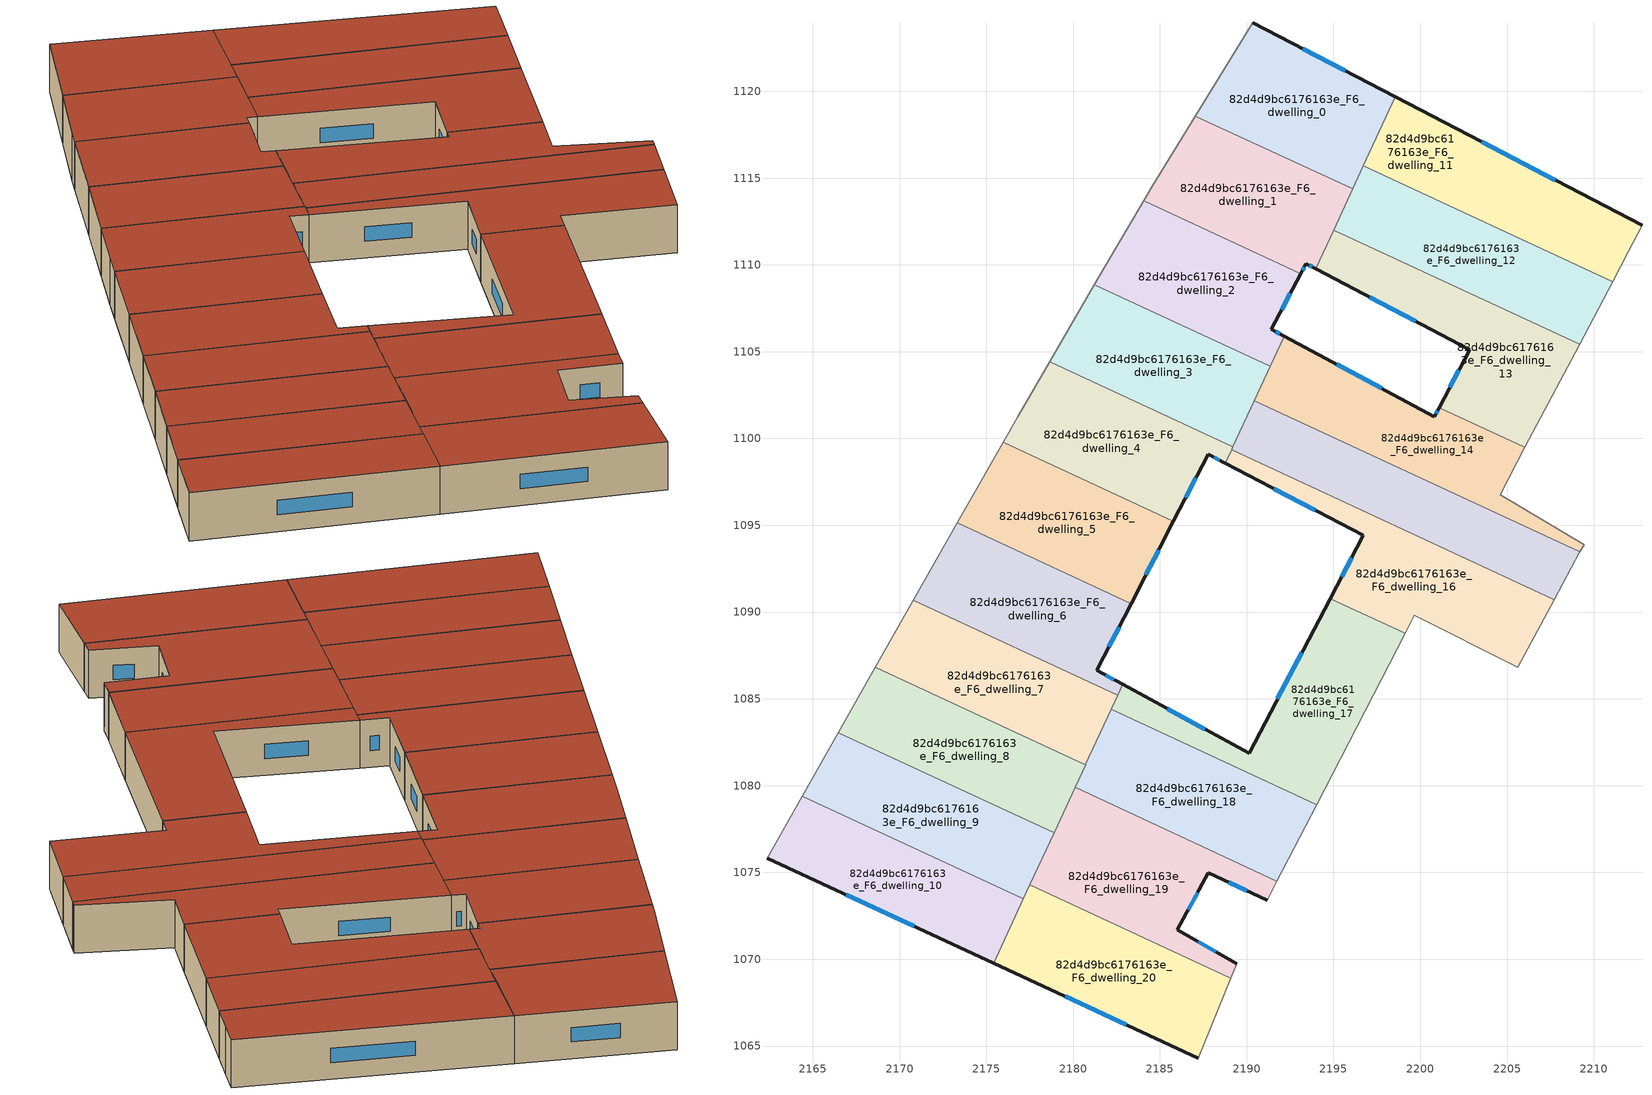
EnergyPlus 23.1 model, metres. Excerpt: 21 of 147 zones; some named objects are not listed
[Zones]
82d4d9bc6176163e_F6_dwelling_0
 floor to 82d4d9bc6176163e_F5_dwelling_0 (EU_floor_Construction): 2198.56,1119.68 2196.1,1114.38 2187.05,1118.58 2190.36,1123.94 z18
 wall outside (EU_wall_Construction): 2198.56,1119.68 2190.36,1123.94 z18:21
 wall to 82d4d9bc6176163e_F6_dwelling_1 (EU_wall_Construction): 2187.05,1118.58 2196.1,1114.38 z18:21
 wall adiabatic (EU_wall_Construction): 2190.36,1123.94 2187.05,1118.58 z18:21
 wall to 82d4d9bc6176163e_F6_dwelling_11 (EU_wall_Construction): 2196.72,1115.71 2198.56,1119.68 z18:21
 wall to 82d4d9bc6176163e_F6_dwelling_12 (EU_wall_Construction): 2196.1,1114.38 2196.72,1115.71 z18:21
 window (EU_Window_Construction): 2195.68,1121.17 2193.23,1122.45 z19.05:19.95
 roof outside (EU_roof_Construction): 2196.1,1114.38 2198.56,1119.68 2190.36,1123.94 2187.05,1118.58 z21
82d4d9bc6176163e_F6_dwelling_1
 floor to 82d4d9bc6176163e_F5_dwelling_1 (EU_floor_Construction): 2196.1,1114.38 2193.97,1109.78 2193.42,1110.07 2193.11,1109.5 2184.06,1113.7 2184.56,1114.54 2187.05,1118.58 z18
 wall outside (EU_wall_Construction): 2193.11,1109.5 2193.42,1110.07 2193.97,1109.78 z18:21
 wall to 82d4d9bc6176163e_F6_dwelling_2 (EU_wall_Construction): 2184.06,1113.7 2193.11,1109.5 z18:21
 wall adiabatic (EU_wall_Construction): 2187.05,1118.58 2184.56,1114.54 2184.06,1113.7 z18:21
 wall to 82d4d9bc6176163e_F6_dwelling_12 (EU_wall_Construction): 2195,1112.01 2196.1,1114.38 z18:21
 wall to 82d4d9bc6176163e_F6_dwelling_13 (EU_wall_Construction): 2193.97,1109.78 2195,1112.01 z18:21
 window (EU_Window_Construction): 2193.61,1109.97 2193.78,1109.88 / 2193.22,1109.7 2193.31,1109.87 z19.05:19.95
 roof outside (EU_roof_Construction): 2193.97,1109.78 2196.1,1114.38 2187.05,1118.58 2184.56,1114.54 2184.06,1113.7 2193.11,1109.5 2193.42,1110.07 z21
82d4d9bc6176163e_F6_dwelling_10
 floor to 82d4d9bc6176163e_F5_dwelling_10 (EU_floor_Construction): 2177.14,1073.49 2175.42,1069.77 2162.37,1075.82 2164.4,1079.4 z18
 wall outside (EU_wall_Construction): 2162.37,1075.82 2175.42,1069.77 z18:21
 wall adiabatic (EU_wall_Construction): 2164.4,1079.4 2162.37,1075.82 z18:21
 wall to 82d4d9bc6176163e_F6_dwelling_9 (EU_wall_Construction): 2177.14,1073.49 2164.4,1079.4 z18:21
 wall to 82d4d9bc6176163e_F6_dwelling_20 (EU_wall_Construction): 2175.42,1069.77 2177.14,1073.49 z18:21
 window (EU_Window_Construction): 2166.94,1073.7 2170.84,1071.89 z19.05:19.95
 roof outside (EU_roof_Construction): 2175.42,1069.77 2177.14,1073.49 2164.4,1079.4 2162.37,1075.82 z21
82d4d9bc6176163e_F6_dwelling_11
 floor to 82d4d9bc6176163e_F5_dwelling_11 (EU_floor_Construction): 2212.78,1112.29 2212.02,1110.81 2211.08,1109.04 2196.72,1115.71 2198.56,1119.68 z18
 wall outside (EU_wall_Construction): 2212.78,1112.29 2198.56,1119.68 z18:21
 wall adiabatic (EU_wall_Construction): 2211.08,1109.04 2212.02,1110.81 2212.78,1112.29 z18:21
 wall to 82d4d9bc6176163e_F6_dwelling_12 (EU_wall_Construction): 2196.72,1115.71 2211.08,1109.04 z18:21
 window (EU_Window_Construction): 2207.79,1114.88 2203.55,1117.09 z19.05:19.95
 roof outside (EU_roof_Construction): 2211.08,1109.04 2212.02,1110.81 2212.78,1112.29 2198.56,1119.68 2196.72,1115.71 z21
82d4d9bc6176163e_F6_dwelling_12
 floor to 82d4d9bc6176163e_F5_dwelling_12 (EU_floor_Construction): 2211.08,1109.04 2209.18,1105.44 2195.01,1112.01 2196.72,1115.71 z18
 wall to 82d4d9bc6176163e_F6_dwelling_13 (EU_wall_Construction): 2195.01,1112.01 2209.18,1105.44 z18:21
 wall adiabatic (EU_wall_Construction): 2209.18,1105.44 2211.08,1109.04 z18:21
 roof outside (EU_roof_Construction): 2209.18,1105.44 2211.08,1109.04 2196.72,1115.71 2195.01,1112.01 z21
82d4d9bc6176163e_F6_dwelling_13
 floor to 82d4d9bc6176163e_F5_dwelling_13 (EU_floor_Construction): 2209.18,1105.44 2206.03,1099.48 2201.09,1101.77 2202.85,1105.1 2193.97,1109.78 2195.01,1112.01 z18
 wall outside (EU_wall_Construction): 2193.97,1109.78 2202.85,1105.1 2201.09,1101.77 z18:21
 wall adiabatic (EU_wall_Construction): 2206.03,1099.48 2209.18,1105.44 z18:21
 wall to 82d4d9bc6176163e_F6_dwelling_14 (EU_wall_Construction): 2201.09,1101.77 2206.03,1099.48 z18:21
 window (EU_Window_Construction): 2202.23,1103.94 2201.71,1102.94 / 2197.08,1108.14 2199.73,1106.74 z19.05:19.95
 roof outside (EU_roof_Construction): 2206.03,1099.48 2209.18,1105.44 2195.01,1112.01 2193.97,1109.78 2202.85,1105.1 2201.09,1101.77 z21
82d4d9bc6176163e_F6_dwelling_14
 floor to 82d4d9bc6176163e_F5_dwelling_14 (EU_floor_Construction): 2206.03,1099.48 2204.6,1096.77 2209.44,1093.89 2209.2,1093.46 2190.44,1102.16 2192.17,1105.9 2200.82,1101.25 2201.09,1101.77 z18
 wall outside (EU_wall_Construction): 2201.09,1101.77 2200.82,1101.25 2192.17,1105.9 z18:21
 wall adiabatic (EU_wall_Construction): 2209.2,1093.46 2209.44,1093.89 2204.6,1096.77 2206.03,1099.48 z18:21
 wall to 82d4d9bc6176163e_F6_dwelling_15 (EU_wall_Construction): 2190.44,1102.16 2209.2,1093.46 z18:21
 wall to 82d4d9bc6176163e_F6_dwelling_3 (EU_wall_Construction): 2191.36,1104.15 2190.44,1102.16 z18:21
 wall to 82d4d9bc6176163e_F6_dwelling_2 (EU_wall_Construction): 2192.17,1105.9 2191.36,1104.15 z18:21
 window (EU_Window_Construction): 2197.78,1102.88 2195.2,1104.27 / 2200.99,1101.59 2200.91,1101.43 z19.05:19.95
 roof outside (EU_roof_Construction): 2209.2,1093.46 2209.44,1093.89 2204.6,1096.77 2206.03,1099.48 2201.09,1101.77 2200.82,1101.25 2192.17,1105.9 2190.44,1102.16 z21
82d4d9bc6176163e_F6_dwelling_15
 floor to 82d4d9bc6176163e_F5_dwelling_15 (EU_floor_Construction): 2209.2,1093.46 2207.72,1090.72 2189.13,1099.34 2190.44,1102.16 z18
 wall adiabatic (EU_wall_Construction): 2207.72,1090.72 2209.2,1093.46 z18:21
 wall to 82d4d9bc6176163e_F6_dwelling_16 (EU_wall_Construction): 2189.13,1099.34 2207.72,1090.72 z18:21
 wall to 82d4d9bc6176163e_F6_dwelling_4 (EU_wall_Construction): 2189.21,1099.52 2189.13,1099.34 z18:21
 wall to 82d4d9bc6176163e_F6_dwelling_3 (EU_wall_Construction): 2190.44,1102.16 2189.21,1099.52 z18:21
 roof outside (EU_roof_Construction): 2207.72,1090.72 2209.2,1093.46 2190.44,1102.16 2189.13,1099.34 z21
82d4d9bc6176163e_F6_dwelling_16
 floor to 82d4d9bc6176163e_F5_dwelling_16 (EU_floor_Construction): 2207.72,1090.72 2205.61,1086.82 2199.67,1089.8 2199.13,1088.77 2194.81,1090.77 2196.73,1094.41 2188.77,1098.57 2189.13,1099.34 z18
 wall outside (EU_wall_Construction): 2188.77,1098.57 2196.73,1094.41 2194.81,1090.77 z18:21
 wall to 82d4d9bc6176163e_F6_dwelling_17 (EU_wall_Construction): 2194.81,1090.77 2199.13,1088.77 z18:21
 wall adiabatic (EU_wall_Construction): 2199.13,1088.77 2199.67,1089.8 2205.61,1086.82 2207.72,1090.72 z18:21
 wall to 82d4d9bc6176163e_F6_dwelling_4 (EU_wall_Construction): 2189.13,1099.34 2188.77,1098.57 z18:21
 window (EU_Window_Construction): 2196.05,1093.14 2195.48,1092.05 / 2191.56,1097.11 2193.94,1095.87 z19.05:19.95
 roof outside (EU_roof_Construction): 2205.61,1086.82 2207.72,1090.72 2189.13,1099.34 2188.77,1098.57 2196.73,1094.41 2194.81,1090.77 2199.13,1088.77 2199.67,1089.8 z21
82d4d9bc6176163e_F6_dwelling_17
 floor to 82d4d9bc6176163e_F5_dwelling_17 (EU_floor_Construction): 2199.13,1088.77 2194.03,1078.91 2182.2,1084.39 2182.86,1085.83 2190.14,1081.87 2194.81,1090.77 z18
 wall outside (EU_wall_Construction): 2194.81,1090.77 2190.14,1081.87 2182.86,1085.83 z18:21
 wall adiabatic (EU_wall_Construction): 2194.03,1078.91 2199.13,1088.77 z18:21
 wall to 82d4d9bc6176163e_F6_dwelling_18 (EU_wall_Construction): 2182.2,1084.39 2194.03,1078.91 z18:21
 wall to 82d4d9bc6176163e_F6_dwelling_7 (EU_wall_Construction): 2182.58,1085.21 2182.2,1084.39 z18:21
 wall to 82d4d9bc6176163e_F6_dwelling_6 (EU_wall_Construction): 2182.86,1085.83 2182.58,1085.21 z18:21
 window (EU_Window_Construction): 2187.59,1083.26 2185.41,1084.44 / 2193.17,1087.65 2191.78,1084.99 z19.05:19.95
 roof outside (EU_roof_Construction): 2194.03,1078.91 2199.13,1088.77 2194.81,1090.77 2190.14,1081.87 2182.86,1085.83 2182.2,1084.39 z21
82d4d9bc6176163e_F6_dwelling_18
 floor to 82d4d9bc6176163e_F5_dwelling_18 (EU_floor_Construction): 2194.03,1078.91 2191.75,1074.5 2180.11,1079.9 2182.2,1084.39 z18
 wall adiabatic (EU_wall_Construction): 2191.75,1074.5 2194.03,1078.91 z18:21
 wall to 82d4d9bc6176163e_F6_dwelling_19 (EU_wall_Construction): 2180.11,1079.9 2191.75,1074.5 z18:21
 wall to 82d4d9bc6176163e_F6_dwelling_8 (EU_wall_Construction): 2180.72,1081.2 2180.11,1079.9 z18:21
 wall to 82d4d9bc6176163e_F6_dwelling_7 (EU_wall_Construction): 2182.2,1084.39 2180.72,1081.2 z18:21
 roof outside (EU_roof_Construction): 2191.75,1074.5 2194.03,1078.91 2182.2,1084.39 2180.11,1079.9 z21
82d4d9bc6176163e_F6_dwelling_19
 floor to 82d4d9bc6176163e_F5_dwelling_19 (EU_floor_Construction): 2191.75,1074.5 2191.18,1073.4 2187.8,1074.97 2186.01,1071.7 2189.42,1069.73 2189.08,1068.92 2177.51,1074.28 2180.11,1079.9 z18
 wall outside (EU_wall_Construction): 2189.42,1069.73 2186.01,1071.7 2187.8,1074.97 2191.18,1073.4 z18:21
 wall adiabatic (EU_wall_Construction): 2189.08,1068.92 2189.42,1069.73 / 2191.18,1073.4 2191.75,1074.5 z18:21
 wall to 82d4d9bc6176163e_F6_dwelling_20 (EU_wall_Construction): 2177.51,1074.28 2189.08,1068.92 z18:21
 wall to 82d4d9bc6176163e_F6_dwelling_9 (EU_wall_Construction): 2178.9,1077.29 2177.51,1074.28 z18:21
 wall to 82d4d9bc6176163e_F6_dwelling_8 (EU_wall_Construction): 2180.11,1079.9 2178.9,1077.29 z18:21
 window (EU_Window_Construction): 2188.22,1070.42 2187.2,1071.01 / 2188.98,1074.42 2189.99,1073.95 / 2186.63,1072.85 2187.17,1073.83 z19.05:19.95
 roof outside (EU_roof_Construction): 2189.42,1069.73 2186.01,1071.7 2187.8,1074.97 2191.18,1073.4 2191.75,1074.5 2180.11,1079.9 2177.51,1074.28 2189.08,1068.92 z21
82d4d9bc6176163e_F6_dwelling_2
 floor to 82d4d9bc6176163e_F5_dwelling_2 (EU_floor_Construction): 2193.11,1109.5 2191.43,1106.3 2192.17,1105.9 2191.36,1104.15 2181.23,1108.85 2184.06,1113.7 z18
 wall outside (EU_wall_Construction): 2192.17,1105.9 2191.43,1106.3 2193.11,1109.5 z18:21
 wall to 82d4d9bc6176163e_F6_dwelling_3 (EU_wall_Construction): 2181.23,1108.85 2191.36,1104.15 z18:21
 wall adiabatic (EU_wall_Construction): 2184.06,1113.7 2181.23,1108.85 z18:21
 window (EU_Window_Construction): 2191.91,1106.04 2191.69,1106.16 / 2192.02,1107.42 2192.52,1108.38 z19.05:19.95
 roof outside (EU_roof_Construction): 2191.36,1104.15 2192.17,1105.9 2191.43,1106.3 2193.11,1109.5 2184.06,1113.7 2181.23,1108.85 z21
82d4d9bc6176163e_F6_dwelling_20
 floor to 82d4d9bc6176163e_F5_dwelling_20 (EU_floor_Construction): 2189.08,1068.92 2187.21,1064.3 2175.42,1069.77 2177.51,1074.28 z18
 wall outside (EU_wall_Construction): 2175.42,1069.77 2187.21,1064.3 z18:21
 wall adiabatic (EU_wall_Construction): 2187.21,1064.3 2189.08,1068.92 z18:21
 wall to 82d4d9bc6176163e_F6_dwelling_9 (EU_wall_Construction): 2177.51,1074.28 2177.14,1073.49 z18:21
 window (EU_Window_Construction): 2179.55,1067.85 2183.07,1066.22 z19.05:19.95
 roof outside (EU_roof_Construction): 2187.21,1064.3 2189.08,1068.92 2177.51,1074.28 2175.42,1069.77 z21
82d4d9bc6176163e_F6_dwelling_3
 floor to 82d4d9bc6176163e_F5_dwelling_3 (EU_floor_Construction): 2191.36,1104.15 2189.21,1099.52 2178.65,1104.42 2181.23,1108.85 z18
 wall to 82d4d9bc6176163e_F6_dwelling_4 (EU_wall_Construction): 2178.65,1104.42 2189.21,1099.52 z18:21
 wall adiabatic (EU_wall_Construction): 2181.23,1108.85 2178.65,1104.42 z18:21
 roof outside (EU_roof_Construction): 2189.21,1099.52 2191.36,1104.15 2181.23,1108.85 2178.65,1104.42 z21
82d4d9bc6176163e_F6_dwelling_4
 floor to 82d4d9bc6176163e_F5_dwelling_4 (EU_floor_Construction): 2189.21,1099.52 2188.77,1098.57 2187.78,1099.09 2185.79,1095.22 2175.96,1099.78 2176.81,1101.26 2178.65,1104.42 z18
 wall outside (EU_wall_Construction): 2185.79,1095.22 2187.78,1099.09 2188.77,1098.57 z18:21
 wall adiabatic (EU_wall_Construction): 2178.65,1104.42 2176.81,1101.26 2175.96,1099.78 z18:21
 wall to 82d4d9bc6176163e_F6_dwelling_5 (EU_wall_Construction): 2175.96,1099.78 2185.79,1095.22 z18:21
 window (EU_Window_Construction): 2188.13,1098.91 2188.42,1098.75 / 2186.48,1096.58 2187.08,1097.74 z19.05:19.95
 roof outside (EU_roof_Construction): 2188.77,1098.57 2189.21,1099.52 2178.65,1104.42 2176.81,1101.26 2175.96,1099.78 2185.79,1095.22 2187.78,1099.09 z21
82d4d9bc6176163e_F6_dwelling_5
 floor to 82d4d9bc6176163e_F5_dwelling_5 (EU_floor_Construction): 2185.79,1095.22 2183.34,1090.49 2173.33,1095.13 2175.96,1099.78 z18
 wall outside (EU_wall_Construction): 2183.34,1090.49 2185.79,1095.22 z18:21
 wall to 82d4d9bc6176163e_F6_dwelling_6 (EU_wall_Construction): 2173.33,1095.13 2183.34,1090.49 z18:21
 wall adiabatic (EU_wall_Construction): 2175.96,1099.78 2173.33,1095.13 z18:21
 window (EU_Window_Construction): 2184.2,1092.15 2184.93,1093.56 z19.05:19.95
 roof outside (EU_roof_Construction): 2183.34,1090.49 2185.79,1095.22 2175.96,1099.78 2173.33,1095.13 z21
82d4d9bc6176163e_F6_dwelling_6
 floor to 82d4d9bc6176163e_F5_dwelling_6 (EU_floor_Construction): 2183.34,1090.49 2181.37,1086.64 2182.86,1085.83 2182.58,1085.21 2170.8,1090.67 2173.33,1095.13 z18
 wall outside (EU_wall_Construction): 2182.86,1085.83 2181.37,1086.64 2183.34,1090.49 z18:21
 wall to 82d4d9bc6176163e_F6_dwelling_7 (EU_wall_Construction): 2170.8,1090.67 2182.58,1085.21 z18:21
 wall adiabatic (EU_wall_Construction): 2173.33,1095.13 2170.8,1090.67 z18:21
 window (EU_Window_Construction): 2182.34,1086.12 2181.89,1086.36 / 2182.06,1087.99 2182.65,1089.14 z19.05:19.95
 roof outside (EU_roof_Construction): 2182.58,1085.21 2182.86,1085.83 2181.37,1086.64 2183.34,1090.49 2173.33,1095.13 2170.8,1090.67 z21
82d4d9bc6176163e_F6_dwelling_7
 floor to 82d4d9bc6176163e_F5_dwelling_7 (EU_floor_Construction): 2182.58,1085.21 2180.71,1081.2 2168.6,1086.82 2170.8,1090.67 z18
 wall to 82d4d9bc6176163e_F6_dwelling_8 (EU_wall_Construction): 2168.6,1086.82 2180.71,1081.2 z18:21
 wall adiabatic (EU_wall_Construction): 2170.8,1090.67 2168.6,1086.82 z18:21
 roof outside (EU_roof_Construction): 2180.71,1081.2 2182.58,1085.21 2170.8,1090.67 2168.6,1086.82 z21
82d4d9bc6176163e_F6_dwelling_8
 floor to 82d4d9bc6176163e_F5_dwelling_8 (EU_floor_Construction): 2180.71,1081.2 2178.9,1077.29 2166.47,1083.06 2168.6,1086.82 z18
 wall to 82d4d9bc6176163e_F6_dwelling_9 (EU_wall_Construction): 2166.47,1083.06 2178.9,1077.29 z18:21
 wall adiabatic (EU_wall_Construction): 2168.6,1086.82 2166.47,1083.06 z18:21
 roof outside (EU_roof_Construction): 2178.9,1077.29 2180.71,1081.2 2168.6,1086.82 2166.47,1083.06 z21
82d4d9bc6176163e_F6_dwelling_9
 floor to 82d4d9bc6176163e_F5_dwelling_9 (EU_floor_Construction): 2178.9,1077.29 2177.14,1073.49 2164.4,1079.4 2166.47,1083.06 z18
 wall adiabatic (EU_wall_Construction): 2166.47,1083.06 2164.4,1079.4 z18:21
 roof outside (EU_roof_Construction): 2177.14,1073.49 2178.9,1077.29 2166.47,1083.06 2164.4,1079.4 z21
[Building]
EU S2 Campaign: North Axis=0; Terrain=City; Solar Distribution=FullExterior
[Site:Location]
Bologna: Latitude=44.5; Longitude=11.25; Time Zone=1; Elevation=37
[SizingPeriod:WeatherFileDays]
AnnualSizingPeriod: Begin Month=1; Begin Day of Month=1; End Month=12; End Day of Month=31; Day of Week for Start Day=Monday; Use Weather File Daylight Saving Period=No; Use Weather File Rain and Snow Indicators=No
[MATERIAL]
EU_InternalMass_Material: Roughness=MediumRough; Thickness=0.1; Conductivity=1; Density=1800; Specific Heat=900; Thermal Absorptance=0.9; Solar Absorptance=0.7; Visible Absorptance=0.7
[MATERIAL:NOMASS] Roughness=MediumRough; Thermal Absorptance=0.9; Solar Absorptance=0.7; Visible Absorptance=0.7
Name | Thermal Resistance
EU_wall_NoMass | 0.890213
EU_roof_NoMass | 0.636128
EU_floor_NoMass | 0.79516
[WINDOWMATERIAL:SIMPLEGLAZINGSYSTEM]
EU_Window_SimpleGlazing: UFactor=4.49146; Solar Heat Gain Coefficient=0.85; Visible Transmittance=0.85
[CONSTRUCTION]
EU_wall_Construction: EU_wall_NoMass
EU_roof_Construction: EU_roof_NoMass
EU_floor_Construction: EU_floor_NoMass
EU_Window_Construction: EU_Window_SimpleGlazing
EU_InternalMass_Construction: EU_InternalMass_Material
[ZONE] Type=1; Multiplier=1; Ceiling Height=autocalculate; Floor Area=autocalculate; Part of Total Floor Area=Yes
Name | Volume
82d4d9bc6176163e_F6_dwelling_0; 82d4d9bc6176163e_F6_dwelling_5; 82d4d9bc6176163e_F6_dwelling_9 | 174.677
82d4d9bc6176163e_F6_dwelling_1 | 174.683
82d4d9bc6176163e_F6_dwelling_10 | 174.68
82d4d9bc6176163e_F6_dwelling_11 | 192.13
82d4d9bc6176163e_F6_dwelling_12 | 192.109
82d4d9bc6176163e_F6_dwelling_13 | 192.175
82d4d9bc6176163e_F6_dwelling_14 | 192.135
82d4d9bc6176163e_F6_dwelling_15 | 192.149
82d4d9bc6176163e_F6_dwelling_16 | 192.125
82d4d9bc6176163e_F6_dwelling_17 | 192.091
82d4d9bc6176163e_F6_dwelling_18 | 192.19
82d4d9bc6176163e_F6_dwelling_19 | 192.108
82d4d9bc6176163e_F6_dwelling_2 | 174.659
82d4d9bc6176163e_F6_dwelling_20 | 192.158
82d4d9bc6176163e_F6_dwelling_3 | 174.689
82d4d9bc6176163e_F6_dwelling_4 | 174.675
82d4d9bc6176163e_F6_dwelling_6 | 174.65
82d4d9bc6176163e_F6_dwelling_7 | 174.697
82d4d9bc6176163e_F6_dwelling_8 | 174.664
[INTERNALMASS] Construction=EU_InternalMass_Construction
Name | Zone or ZoneList | Surface Area
82d4d9bc6176163e_F6_dwelling_0_EU_InternalMass | 82d4d9bc6176163e_F6_dwelling_0 | 58.2256
82d4d9bc6176163e_F6_dwelling_1_EU_InternalMass | 82d4d9bc6176163e_F6_dwelling_1 | 58.2282
82d4d9bc6176163e_F6_dwelling_2_EU_InternalMass | 82d4d9bc6176163e_F6_dwelling_2 | 58.2197
82d4d9bc6176163e_F6_dwelling_3_EU_InternalMass | 82d4d9bc6176163e_F6_dwelling_3 | 58.2299
82d4d9bc6176163e_F6_dwelling_4_EU_InternalMass | 82d4d9bc6176163e_F6_dwelling_4 | 58.2249
82d4d9bc6176163e_F6_dwelling_5_EU_InternalMass | 82d4d9bc6176163e_F6_dwelling_5 | 58.2256
82d4d9bc6176163e_F6_dwelling_6_EU_InternalMass | 82d4d9bc6176163e_F6_dwelling_6 | 58.2166
82d4d9bc6176163e_F6_dwelling_7_EU_InternalMass | 82d4d9bc6176163e_F6_dwelling_7 | 58.2326
82d4d9bc6176163e_F6_dwelling_8_EU_InternalMass | 82d4d9bc6176163e_F6_dwelling_8 | 58.221
82d4d9bc6176163e_F6_dwelling_9_EU_InternalMass | 82d4d9bc6176163e_F6_dwelling_9 | 58.2258
82d4d9bc6176163e_F6_dwelling_10_EU_InternalMass | 82d4d9bc6176163e_F6_dwelling_10 | 58.2263
82d4d9bc6176163e_F6_dwelling_11_EU_InternalMass | 82d4d9bc6176163e_F6_dwelling_11 | 64.0431
82d4d9bc6176163e_F6_dwelling_12_EU_InternalMass | 82d4d9bc6176163e_F6_dwelling_12 | 64.0367
82d4d9bc6176163e_F6_dwelling_13_EU_InternalMass | 82d4d9bc6176163e_F6_dwelling_13 | 64.0586
82d4d9bc6176163e_F6_dwelling_14_EU_InternalMass | 82d4d9bc6176163e_F6_dwelling_14 | 64.0445
82d4d9bc6176163e_F6_dwelling_15_EU_InternalMass | 82d4d9bc6176163e_F6_dwelling_15 | 64.05
82d4d9bc6176163e_F6_dwelling_16_EU_InternalMass | 82d4d9bc6176163e_F6_dwelling_16 | 64.0419
82d4d9bc6176163e_F6_dwelling_17_EU_InternalMass | 82d4d9bc6176163e_F6_dwelling_17 | 64.0303
82d4d9bc6176163e_F6_dwelling_18_EU_InternalMass | 82d4d9bc6176163e_F6_dwelling_18 | 64.0635
82d4d9bc6176163e_F6_dwelling_19_EU_InternalMass | 82d4d9bc6176163e_F6_dwelling_19 | 64.0353
82d4d9bc6176163e_F6_dwelling_20_EU_InternalMass | 82d4d9bc6176163e_F6_dwelling_20 | 64.0557
[OTHEREQUIPMENT] Fuel Type=Electricity; Design Level Calculation Method=Watts/Area; Power per Zone Floor Area=1; Fraction Latent=0; Fraction Radiant=0; Fraction Lost=0; Carbon Dioxide Generation Rate=0; EndUse Subcategory=EU_Step8_InternalGains
Name | Zone or ZoneList or Space or SpaceList | Schedule
EU_Step8_InternalGain_82d4d9bc6176163e_F6_dwelling_0_f000 | 82d4d9bc6176163e_F6_dwelling_0 | EU_Step8_GainSchedule_82d4d9bc6176163e_F6_dwelling_0_f000
EU_Step8_InternalGain_82d4d9bc6176163e_F6_dwelling_1_f000 | 82d4d9bc6176163e_F6_dwelling_1 | EU_Step8_GainSchedule_82d4d9bc6176163e_F6_dwelling_1_f000
EU_Step8_InternalGain_82d4d9bc6176163e_F6_dwelling_2_f000 | 82d4d9bc6176163e_F6_dwelling_2 | EU_Step8_GainSchedule_82d4d9bc6176163e_F6_dwelling_2_f000
EU_Step8_InternalGain_82d4d9bc6176163e_F6_dwelling_3_f000 | 82d4d9bc6176163e_F6_dwelling_3 | EU_Step8_GainSchedule_82d4d9bc6176163e_F6_dwelling_3_f000
EU_Step8_InternalGain_82d4d9bc6176163e_F6_dwelling_4_f000 | 82d4d9bc6176163e_F6_dwelling_4 | EU_Step8_GainSchedule_82d4d9bc6176163e_F6_dwelling_4_f000
EU_Step8_InternalGain_82d4d9bc6176163e_F6_dwelling_5_f000 | 82d4d9bc6176163e_F6_dwelling_5 | EU_Step8_GainSchedule_82d4d9bc6176163e_F6_dwelling_5_f000
EU_Step8_InternalGain_82d4d9bc6176163e_F6_dwelling_6_f000 | 82d4d9bc6176163e_F6_dwelling_6 | EU_Step8_GainSchedule_82d4d9bc6176163e_F6_dwelling_6_f000
EU_Step8_InternalGain_82d4d9bc6176163e_F6_dwelling_7_f000 | 82d4d9bc6176163e_F6_dwelling_7 | EU_Step8_GainSchedule_82d4d9bc6176163e_F6_dwelling_7_f000
EU_Step8_InternalGain_82d4d9bc6176163e_F6_dwelling_8_f000 | 82d4d9bc6176163e_F6_dwelling_8 | EU_Step8_GainSchedule_82d4d9bc6176163e_F6_dwelling_8_f000
EU_Step8_InternalGain_82d4d9bc6176163e_F6_dwelling_9_f000 | 82d4d9bc6176163e_F6_dwelling_9 | EU_Step8_GainSchedule_82d4d9bc6176163e_F6_dwelling_9_f000
EU_Step8_InternalGain_82d4d9bc6176163e_F6_dwelling_10_f000 | 82d4d9bc6176163e_F6_dwelling_10 | EU_Step8_GainSchedule_82d4d9bc6176163e_F6_dwelling_10_f000
EU_Step8_InternalGain_82d4d9bc6176163e_F6_dwelling_11_f000 | 82d4d9bc6176163e_F6_dwelling_11 | EU_Step8_GainSchedule_82d4d9bc6176163e_F6_dwelling_11_f000
EU_Step8_InternalGain_82d4d9bc6176163e_F6_dwelling_12_f000 | 82d4d9bc6176163e_F6_dwelling_12 | EU_Step8_GainSchedule_82d4d9bc6176163e_F6_dwelling_12_f000
EU_Step8_InternalGain_82d4d9bc6176163e_F6_dwelling_13_f000 | 82d4d9bc6176163e_F6_dwelling_13 | EU_Step8_GainSchedule_82d4d9bc6176163e_F6_dwelling_13_f000
EU_Step8_InternalGain_82d4d9bc6176163e_F6_dwelling_14_f000 | 82d4d9bc6176163e_F6_dwelling_14 | EU_Step8_GainSchedule_82d4d9bc6176163e_F6_dwelling_14_f000
EU_Step8_InternalGain_82d4d9bc6176163e_F6_dwelling_15_f000 | 82d4d9bc6176163e_F6_dwelling_15 | EU_Step8_GainSchedule_82d4d9bc6176163e_F6_dwelling_15_f000
EU_Step8_InternalGain_82d4d9bc6176163e_F6_dwelling_16_f000 | 82d4d9bc6176163e_F6_dwelling_16 | EU_Step8_GainSchedule_82d4d9bc6176163e_F6_dwelling_16_f000
EU_Step8_InternalGain_82d4d9bc6176163e_F6_dwelling_17_f000 | 82d4d9bc6176163e_F6_dwelling_17 | EU_Step8_GainSchedule_82d4d9bc6176163e_F6_dwelling_17_f000
EU_Step8_InternalGain_82d4d9bc6176163e_F6_dwelling_18_f000 | 82d4d9bc6176163e_F6_dwelling_18 | EU_Step8_GainSchedule_82d4d9bc6176163e_F6_dwelling_18_f000
EU_Step8_InternalGain_82d4d9bc6176163e_F6_dwelling_19_f000 | 82d4d9bc6176163e_F6_dwelling_19 | EU_Step8_GainSchedule_82d4d9bc6176163e_F6_dwelling_19_f000
EU_Step8_InternalGain_82d4d9bc6176163e_F6_dwelling_20_f000 | 82d4d9bc6176163e_F6_dwelling_20 | EU_Step8_GainSchedule_82d4d9bc6176163e_F6_dwelling_20_f000
[ZONEVENTILATION:DESIGNFLOWRATE] Schedule=EU_AlwaysOn; Design Flow Rate Calculation Method=AirChanges/Hour; Air Changes per Hour=0.718634; Ventilation Type=Natural; Fan Pressure Rise=0; Fan Total Efficiency=1; Constant Term Coefficient=1; Temperature Term Coefficient=0; Velocity Term Coefficient=0; Velocity Squared Term Coefficient=0; Minimum Indoor Temperature=-100; Maximum Indoor Temperature=100; Delta Temperature=-100; Minimum Outdoor Temperature=-100; Maximum Outdoor Temperature=100; Maximum Wind Speed=40
Name | Zone or ZoneList or Space or SpaceList
EU_ConstantAir_82d4d9bc6176163e_F6_dwelling_0 | 82d4d9bc6176163e_F6_dwelling_0
EU_ConstantAir_82d4d9bc6176163e_F6_dwelling_1 | 82d4d9bc6176163e_F6_dwelling_1
EU_ConstantAir_82d4d9bc6176163e_F6_dwelling_2 | 82d4d9bc6176163e_F6_dwelling_2
EU_ConstantAir_82d4d9bc6176163e_F6_dwelling_3 | 82d4d9bc6176163e_F6_dwelling_3
EU_ConstantAir_82d4d9bc6176163e_F6_dwelling_4 | 82d4d9bc6176163e_F6_dwelling_4
EU_ConstantAir_82d4d9bc6176163e_F6_dwelling_5 | 82d4d9bc6176163e_F6_dwelling_5
EU_ConstantAir_82d4d9bc6176163e_F6_dwelling_6 | 82d4d9bc6176163e_F6_dwelling_6
EU_ConstantAir_82d4d9bc6176163e_F6_dwelling_7 | 82d4d9bc6176163e_F6_dwelling_7
EU_ConstantAir_82d4d9bc6176163e_F6_dwelling_8 | 82d4d9bc6176163e_F6_dwelling_8
EU_ConstantAir_82d4d9bc6176163e_F6_dwelling_9 | 82d4d9bc6176163e_F6_dwelling_9
EU_ConstantAir_82d4d9bc6176163e_F6_dwelling_10 | 82d4d9bc6176163e_F6_dwelling_10
EU_ConstantAir_82d4d9bc6176163e_F6_dwelling_11 | 82d4d9bc6176163e_F6_dwelling_11
EU_ConstantAir_82d4d9bc6176163e_F6_dwelling_12 | 82d4d9bc6176163e_F6_dwelling_12
EU_ConstantAir_82d4d9bc6176163e_F6_dwelling_13 | 82d4d9bc6176163e_F6_dwelling_13
EU_ConstantAir_82d4d9bc6176163e_F6_dwelling_14 | 82d4d9bc6176163e_F6_dwelling_14
EU_ConstantAir_82d4d9bc6176163e_F6_dwelling_15 | 82d4d9bc6176163e_F6_dwelling_15
EU_ConstantAir_82d4d9bc6176163e_F6_dwelling_16 | 82d4d9bc6176163e_F6_dwelling_16
EU_ConstantAir_82d4d9bc6176163e_F6_dwelling_17 | 82d4d9bc6176163e_F6_dwelling_17
EU_ConstantAir_82d4d9bc6176163e_F6_dwelling_18 | 82d4d9bc6176163e_F6_dwelling_18
EU_ConstantAir_82d4d9bc6176163e_F6_dwelling_19 | 82d4d9bc6176163e_F6_dwelling_19
EU_ConstantAir_82d4d9bc6176163e_F6_dwelling_20 | 82d4d9bc6176163e_F6_dwelling_20
[HVACTEMPLATE:ZONE:IDEALLOADSAIRSYSTEM] System Availability Schedule=EU_AlwaysOn; Maximum Heating Supply Air Temperature=50; Minimum Cooling Supply Air Temperature=13; Maximum Heating Supply Air Humidity Ratio=0.0156; Minimum Cooling Supply Air Humidity Ratio=0.0077; Heating Limit=NoLimit; Cooling Limit=NoLimit; Heating Availability Schedule=EU_AlwaysOn; Cooling Availability Schedule=EU_CoolingOff; Dehumidification Control Type=ConstantSensibleHeatRatio; Cooling Sensible Heat Ratio=0.7; Dehumidification Setpoint=60; Humidification Control Type=None; Humidification Setpoint=30; Outdoor Air Method=None; Outdoor Air Flow Rate per Person=0.00944; Outdoor Air Flow Rate per Zone Floor Area=0; Outdoor Air Flow Rate per Zone=0; Demand Controlled Ventilation Type=None; Outdoor Air Economizer Type=NoEconomizer; Heat Recovery Type=None; Sensible Heat Recovery Effectiveness=0.7; Latent Heat Recovery Effectiveness=0.65
Name | Template Thermostat
82d4d9bc6176163e_F6_dwelling_0 | EU_HeatOnly_82d4d9bc6176163e_F6_dwelling_0
82d4d9bc6176163e_F6_dwelling_1 | EU_HeatOnly_82d4d9bc6176163e_F6_dwelling_1
82d4d9bc6176163e_F6_dwelling_2 | EU_HeatOnly_82d4d9bc6176163e_F6_dwelling_2
82d4d9bc6176163e_F6_dwelling_3 | EU_HeatOnly_82d4d9bc6176163e_F6_dwelling_3
82d4d9bc6176163e_F6_dwelling_4 | EU_HeatOnly_82d4d9bc6176163e_F6_dwelling_4
82d4d9bc6176163e_F6_dwelling_5 | EU_HeatOnly_82d4d9bc6176163e_F6_dwelling_5
82d4d9bc6176163e_F6_dwelling_6 | EU_HeatOnly_82d4d9bc6176163e_F6_dwelling_6
82d4d9bc6176163e_F6_dwelling_7 | EU_HeatOnly_82d4d9bc6176163e_F6_dwelling_7
82d4d9bc6176163e_F6_dwelling_8 | EU_HeatOnly_82d4d9bc6176163e_F6_dwelling_8
82d4d9bc6176163e_F6_dwelling_9 | EU_HeatOnly_82d4d9bc6176163e_F6_dwelling_9
82d4d9bc6176163e_F6_dwelling_10 | EU_HeatOnly_82d4d9bc6176163e_F6_dwelling_10
82d4d9bc6176163e_F6_dwelling_11 | EU_HeatOnly_82d4d9bc6176163e_F6_dwelling_11
82d4d9bc6176163e_F6_dwelling_12 | EU_HeatOnly_82d4d9bc6176163e_F6_dwelling_12
82d4d9bc6176163e_F6_dwelling_13 | EU_HeatOnly_82d4d9bc6176163e_F6_dwelling_13
82d4d9bc6176163e_F6_dwelling_14 | EU_HeatOnly_82d4d9bc6176163e_F6_dwelling_14
82d4d9bc6176163e_F6_dwelling_15 | EU_HeatOnly_82d4d9bc6176163e_F6_dwelling_15
82d4d9bc6176163e_F6_dwelling_16 | EU_HeatOnly_82d4d9bc6176163e_F6_dwelling_16
82d4d9bc6176163e_F6_dwelling_17 | EU_HeatOnly_82d4d9bc6176163e_F6_dwelling_17
82d4d9bc6176163e_F6_dwelling_18 | EU_HeatOnly_82d4d9bc6176163e_F6_dwelling_18
82d4d9bc6176163e_F6_dwelling_19 | EU_HeatOnly_82d4d9bc6176163e_F6_dwelling_19
82d4d9bc6176163e_F6_dwelling_20 | EU_HeatOnly_82d4d9bc6176163e_F6_dwelling_20
[SIZING:ZONE] Zone Cooling Design Supply Air Temperature Input Method=SupplyAirTemperature; Zone Cooling Design Supply Air Temperature=13; Zone Heating Design Supply Air Temperature Input Method=SupplyAirTemperature; Zone Heating Design Supply Air Temperature=50; Zone Cooling Design Supply Air Humidity Ratio=0.008; Zone Heating Design Supply Air Humidity Ratio=0.008; Cooling Design Air Flow Method=DesignDay; Cooling Design Air Flow Rate=0; Cooling Minimum Air Flow per Zone Floor Area=0.000762; Cooling Minimum Air Flow=0; Cooling Minimum Air Flow Fraction=0.2; Heating Design Air Flow Method=DesignDay; Heating Design Air Flow Rate=0; Heating Maximum Air Flow per Zone Floor Area=0.002032; Heating Maximum Air Flow=0.141576; Heating Maximum Air Flow Fraction=0.3; Account for Dedicated Outdoor Air System=No; Dedicated Outdoor Air System Control Strategy=NeutralSupplyAir; Dedicated Outdoor Air Low Setpoint Temperature for Design=autosize; Dedicated Outdoor Air High Setpoint Temperature for Design=autosize; Zone Load Sizing Method=Sensible Load Only No Latent Load; Zone Latent Cooling Design Supply Air Humidity Ratio Input Method=HumidityRatioDifference; Zone Cooling Design Supply Air Humidity Ratio Difference=0.005; Zone Latent Heating Design Supply Air Humidity Ratio Input Method=HumidityRatioDifference; Zone Humidification Design Supply Air Humidity Ratio Difference=0.005
82d4d9bc6176163e_F6_dwelling_0; 82d4d9bc6176163e_F6_dwelling_1; 82d4d9bc6176163e_F6_dwelling_2; 82d4d9bc6176163e_F6_dwelling_3; 82d4d9bc6176163e_F6_dwelling_4; 82d4d9bc6176163e_F6_dwelling_5; 82d4d9bc6176163e_F6_dwelling_6; 82d4d9bc6176163e_F6_dwelling_7; 82d4d9bc6176163e_F6_dwelling_8; 82d4d9bc6176163e_F6_dwelling_9; 82d4d9bc6176163e_F6_dwelling_10; 82d4d9bc6176163e_F6_dwelling_11; 82d4d9bc6176163e_F6_dwelling_12; 82d4d9bc6176163e_F6_dwelling_13; 82d4d9bc6176163e_F6_dwelling_14; 82d4d9bc6176163e_F6_dwelling_15; 82d4d9bc6176163e_F6_dwelling_16; 82d4d9bc6176163e_F6_dwelling_17; 82d4d9bc6176163e_F6_dwelling_18; 82d4d9bc6176163e_F6_dwelling_19; 82d4d9bc6176163e_F6_dwelling_20
[SCHEDULE:CONSTANT]
Name | Hourly Value
EU_AlwaysOn | 1
EU_CoolingOff | 0
[SCHEDULE:FILE] Column Number=1; Rows to Skip at Top=0; Number of Hours of Data=8760; Column Separator=Comma; Interpolate to Timestep=No; Minutes per Item=60; Adjust Schedule for Daylight Savings=Yes
Name | File
EU_Step8_GainSchedule_82d4d9bc6176163e_F6_dwelling_0_f000 | ../../schedules/82d4d9bc6176163e/82d4d9bc6176163e_F6_dwelling_0_f000_gain.csv
EU_Step8_GainSchedule_82d4d9bc6176163e_F6_dwelling_1_f000 | ../../schedules/82d4d9bc6176163e/82d4d9bc6176163e_F6_dwelling_1_f000_gain.csv
EU_Step8_GainSchedule_82d4d9bc6176163e_F6_dwelling_2_f000 | ../../schedules/82d4d9bc6176163e/82d4d9bc6176163e_F6_dwelling_2_f000_gain.csv
EU_Step8_GainSchedule_82d4d9bc6176163e_F6_dwelling_3_f000 | ../../schedules/82d4d9bc6176163e/82d4d9bc6176163e_F6_dwelling_3_f000_gain.csv
EU_Step8_GainSchedule_82d4d9bc6176163e_F6_dwelling_4_f000 | ../../schedules/82d4d9bc6176163e/82d4d9bc6176163e_F6_dwelling_4_f000_gain.csv
EU_Step8_GainSchedule_82d4d9bc6176163e_F6_dwelling_5_f000 | ../../schedules/82d4d9bc6176163e/82d4d9bc6176163e_F6_dwelling_5_f000_gain.csv
EU_Step8_GainSchedule_82d4d9bc6176163e_F6_dwelling_6_f000 | ../../schedules/82d4d9bc6176163e/82d4d9bc6176163e_F6_dwelling_6_f000_gain.csv
EU_Step8_GainSchedule_82d4d9bc6176163e_F6_dwelling_7_f000 | ../../schedules/82d4d9bc6176163e/82d4d9bc6176163e_F6_dwelling_7_f000_gain.csv
EU_Step8_GainSchedule_82d4d9bc6176163e_F6_dwelling_8_f000 | ../../schedules/82d4d9bc6176163e/82d4d9bc6176163e_F6_dwelling_8_f000_gain.csv
EU_Step8_GainSchedule_82d4d9bc6176163e_F6_dwelling_9_f000 | ../../schedules/82d4d9bc6176163e/82d4d9bc6176163e_F6_dwelling_9_f000_gain.csv
EU_Step8_GainSchedule_82d4d9bc6176163e_F6_dwelling_10_f000 | ../../schedules/82d4d9bc6176163e/82d4d9bc6176163e_F6_dwelling_10_f000_gain.csv
EU_Step8_GainSchedule_82d4d9bc6176163e_F6_dwelling_11_f000 | ../../schedules/82d4d9bc6176163e/82d4d9bc6176163e_F6_dwelling_11_f000_gain.csv
EU_Step8_GainSchedule_82d4d9bc6176163e_F6_dwelling_12_f000 | ../../schedules/82d4d9bc6176163e/82d4d9bc6176163e_F6_dwelling_12_f000_gain.csv
EU_Step8_GainSchedule_82d4d9bc6176163e_F6_dwelling_13_f000 | ../../schedules/82d4d9bc6176163e/82d4d9bc6176163e_F6_dwelling_13_f000_gain.csv
EU_Step8_GainSchedule_82d4d9bc6176163e_F6_dwelling_14_f000 | ../../schedules/82d4d9bc6176163e/82d4d9bc6176163e_F6_dwelling_14_f000_gain.csv
EU_Step8_GainSchedule_82d4d9bc6176163e_F6_dwelling_15_f000 | ../../schedules/82d4d9bc6176163e/82d4d9bc6176163e_F6_dwelling_15_f000_gain.csv
EU_Step8_GainSchedule_82d4d9bc6176163e_F6_dwelling_16_f000 | ../../schedules/82d4d9bc6176163e/82d4d9bc6176163e_F6_dwelling_16_f000_gain.csv
EU_Step8_GainSchedule_82d4d9bc6176163e_F6_dwelling_17_f000 | ../../schedules/82d4d9bc6176163e/82d4d9bc6176163e_F6_dwelling_17_f000_gain.csv
EU_Step8_GainSchedule_82d4d9bc6176163e_F6_dwelling_18_f000 | ../../schedules/82d4d9bc6176163e/82d4d9bc6176163e_F6_dwelling_18_f000_gain.csv
EU_Step8_GainSchedule_82d4d9bc6176163e_F6_dwelling_19_f000 | ../../schedules/82d4d9bc6176163e/82d4d9bc6176163e_F6_dwelling_19_f000_gain.csv
EU_Step8_GainSchedule_82d4d9bc6176163e_F6_dwelling_20_f000 | ../../schedules/82d4d9bc6176163e/82d4d9bc6176163e_F6_dwelling_20_f000_gain.csv
